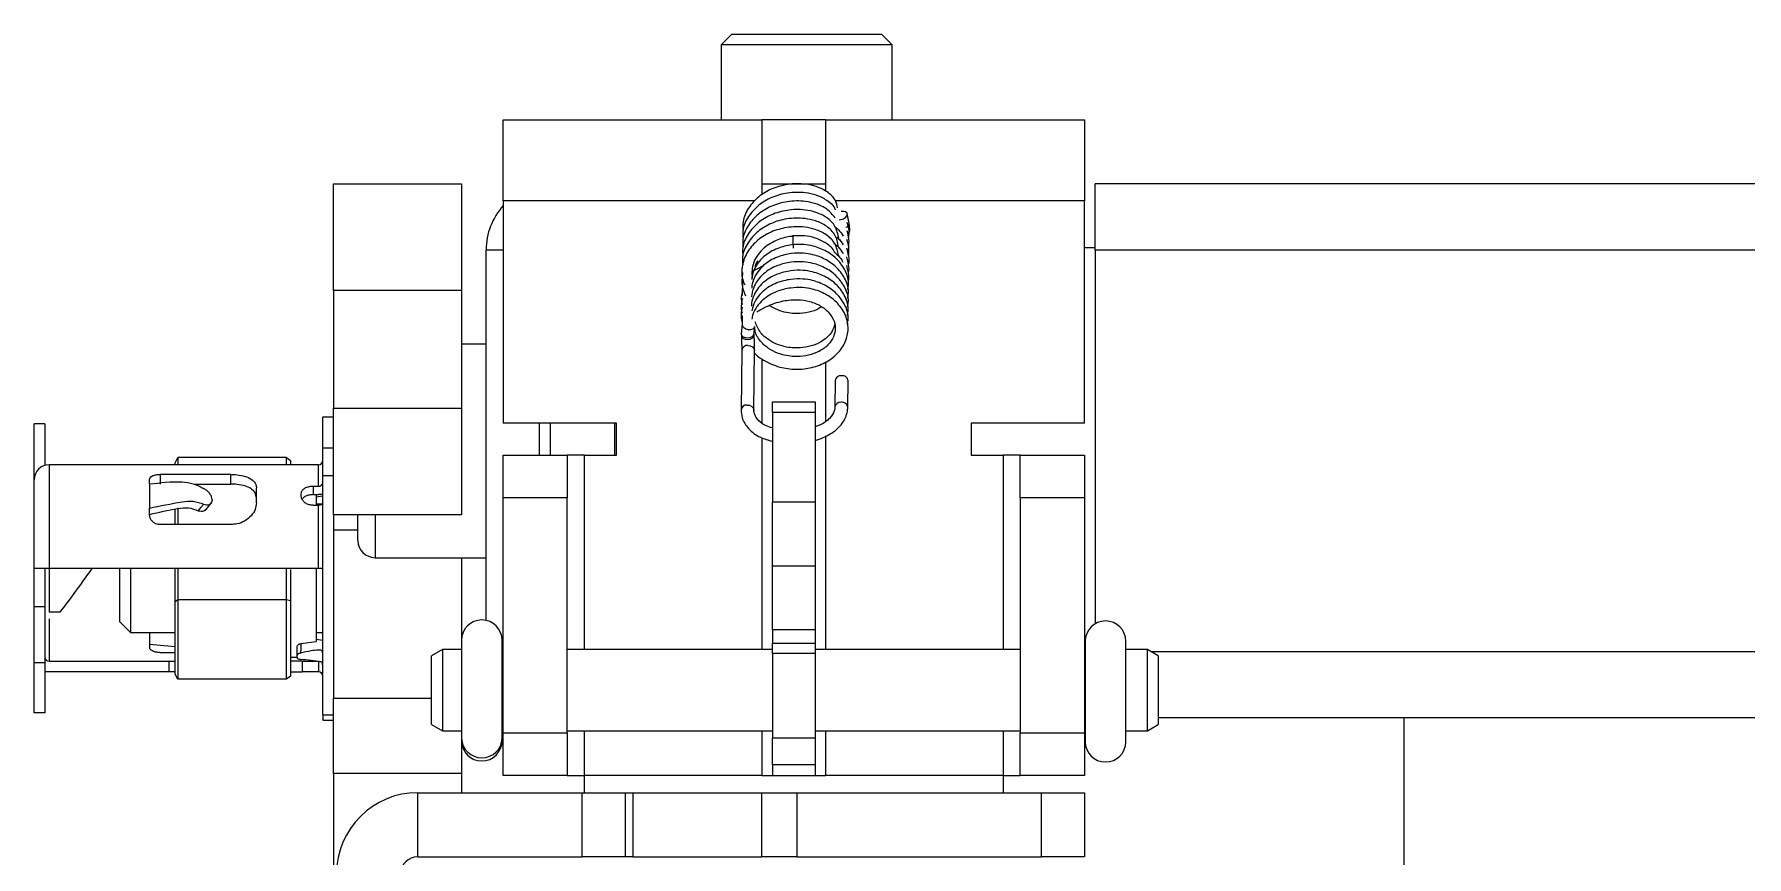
# Model space of a CAD drawing. Header units: millimetres. Extents: x -824 to 1032, y 378 to 1984.
# Drawn here: x -740.2 to -660, y 424 to 462.5 of the extents above; entities that cross this region are included whole.
import ezdxf

# ---------------------------------------------------------------- set-up
doc = ezdxf.new("R2010")
doc.units = ezdxf.units.MM

msp = doc.modelspace()

# ---------------------------------------------------------------- linework, layer by layer
at = {"color": 7, "linetype": 'Continuous', "lineweight": 25}
for p, q in [((-707.53, 462.462), (-708.03, 461.962)), ((-708.03, 461.962), (-708.03, 458.462)), ((-703.682, 461.962), (-708.03, 461.962)), ((-707.53, 462.462), (-703.726, 462.462)), ((-703.726, 462.462), (-700.53, 462.462)), ((-700.03, 461.962), (-703.682, 461.962)), ((-700.03, 461.962), (-700.53, 462.462)), ((-700.03, 458.462), (-700.03, 461.962)), ((-718.23, 458.462), (-706.13, 458.462)), ((-718.23, 454.662), (-718.23, 458.462)), ((-706.13, 458.462), (-706.13, 454.943)), ((-703.13, 458.462), (-706.13, 458.462)), ((-703.13, 458.462), (-691.03, 458.462)), ((-703.13, 455.12), (-703.13, 458.462)), ((-691.03, 458.462), (-691.03, 454.662)), ((-726.18, 455.462), (-720.18, 455.462)), ((-726.18, 450.462), (-726.18, 455.462)), ((-720.18, 455.462), (-720.18, 450.462)), ((-706.13, 455.462), (-703.13, 455.462)), ((-690.53, 452.362), (-690.53, 455.462)), ((-61.53, 455.462), (-690.53, 455.462)), ((-718.23, 454.662), (-718.23, 444.262)), ((-691.03, 444.262), (-691.03, 454.662)), ((-702.036, 453.604), (-702.131, 454.073)), ((-702.031, 453.526), (-702.036, 453.604)), ((-719.03, 435.025), (-719.03, 452.362)), ((-690.53, 452.462), (-691.03, 452.462)), ((-690.53, 452.362), (-690.53, 434.864)), ((-706.572, 451.361), (-706.054, 451.642)), ((-726.18, 450.462), (-726.18, 444.962)), ((-720.18, 450.462), (-720.18, 444.962)), ((-707.029, 450.903), (-707.042, 450.226)), ((-707.05, 448.901), (-707.091, 448.425)), ((-707.047, 449.291), (-707.054, 448.889)), ((-707.091, 448.425), (-707.086, 448.347)), ((-706.492, 448.459), (-706.465, 448.766)), ((-706.487, 448.38), (-706.492, 448.459)), ((-719.03, 447.962), (-720.18, 447.962)), ((-707.068, 447.665), (-707.101, 444.875)), ((-706.501, 444.868), (-706.468, 447.658)), ((-706.13, 447.275), (-706.13, 444.287)), ((-703.13, 444.36), (-703.13, 447.123)), ((-702.691, 446.247), (-702.705, 445.007)), ((-702.105, 445), (-702.091, 446.24)), ((-726.18, 439.962), (-726.18, 444.962)), ((-720.18, 444.962), (-720.18, 439.962)), ((-705.63, 445.262), (-703.63, 445.262)), ((-705.63, 444.762), (-705.63, 445.262)), ((-703.63, 445.262), (-703.63, 444.762)), ((-702.704, 445.019), (-702.705, 445.007)), ((-739.68, 444.22), (-740.18, 444.22)), ((-740.18, 441.612), (-740.18, 444.22)), ((-739.68, 444.22), (-739.68, 442.283)), ((-726.68, 444.562), (-726.18, 444.562)), ((-726.68, 443.095), (-726.68, 444.562)), ((-712.93, 444.262), (-718.23, 444.262)), ((-716.53, 442.762), (-716.53, 444.262)), ((-716.03, 444.262), (-716.03, 442.762)), ((-713.03, 444.262), (-713.03, 442.762)), ((-712.93, 442.762), (-712.93, 444.262)), ((-705.63, 444.762), (-705.63, 440.578)), ((-703.63, 444.762), (-703.63, 440.578)), ((-691.03, 444.262), (-696.33, 444.262)), ((-696.33, 444.262), (-696.33, 442.762)), ((-706.13, 443.577), (-706.13, 433.662)), ((-703.13, 433.662), (-703.13, 443.661)), ((-733.58, 442.408), (-733.464, 442.655)), ((-733.464, 442.655), (-733.464, 442.312)), ((-728.38, 442.655), (-733.464, 442.655)), ((-728.38, 442.312), (-728.38, 442.655)), ((-728.38, 442.655), (-728.18, 442.513)), ((-728.18, 442.513), (-728.18, 442.312)), ((-726.68, 441.785), (-726.68, 443.095)), ((-726.18, 443.095), (-726.68, 443.095)), ((-718.23, 442.762), (-715.23, 442.762)), ((-718.23, 440.762), (-718.23, 442.762)), ((-715.23, 442.762), (-715.23, 440.762)), ((-714.43, 442.762), (-715.23, 442.762)), ((-714.43, 442.762), (-712.93, 442.762)), ((-696.33, 442.762), (-694.83, 442.762)), ((-694.03, 442.762), (-694.83, 442.762)), ((-694.03, 442.762), (-691.03, 442.762)), ((-694.03, 440.762), (-694.03, 442.762)), ((-691.03, 442.762), (-691.03, 440.762)), ((-733.88, 442.312), (-739.48, 442.312)), ((-730.98, 441.858), (-734.28, 441.858)), ((-726.88, 442.312), (-733.88, 442.312)), ((-733.58, 442.312), (-733.58, 442.408)), ((-726.68, 430.604), (-726.68, 441.785)), ((-726.18, 441.785), (-726.68, 441.785)), ((-740.18, 437.462), (-740.18, 441.612)), ((-734.78, 441.411), (-734.78, 441.623)), ((-734.78, 441.411), (-734.78, 440.279)), ((-732.699, 441.405), (-730.98, 441.405)), ((-729.78, 440.536), (-729.78, 441.214)), ((-727.68, 440.832), (-727.68, 440.951)), ((-727.13, 441.31), (-726.88, 441.31)), ((-727.13, 440.914), (-726.88, 440.914)), ((-726.98, 440.914), (-726.98, 440.415)), ((-726.68, 440.839), (-726.98, 440.796)), ((-734.78, 439.954), (-734.78, 440.279)), ((-733.58, 439.512), (-733.58, 440.241)), ((-733.464, 440.302), (-733.464, 439.512)), ((-732.17, 440.18), (-732.132, 440.226)), ((-732.129, 440.224), (-731.897, 440.518)), ((-731.853, 440.684), (-731.853, 440.655)), ((-727.13, 440.415), (-726.88, 440.415)), ((-726.721, 440.462), (-726.98, 440.462)), ((-718.23, 429.762), (-718.23, 440.762)), ((-715.23, 429.762), (-715.23, 440.762)), ((-705.63, 437.578), (-705.63, 440.578)), ((-703.63, 440.578), (-703.63, 437.578)), ((-694.03, 440.762), (-694.03, 429.762)), ((-691.03, 440.762), (-691.03, 429.762)), ((-730.98, 439.512), (-734.28, 439.512)), ((-720.18, 439.962), (-726.18, 439.962)), ((-726.18, 439.962), (-726.18, 439.25)), ((-726.18, 439.25), (-726.18, 431.392)), ((-725.03, 438.762), (-725.03, 439.962)), ((-724.23, 437.962), (-719.03, 437.962)), ((-720.18, 437.962), (-720.18, 434.158)), ((-739.48, 437.462), (-740.18, 437.462)), ((-740.18, 435.656), (-740.18, 437.462)), ((-739.68, 437.462), (-739.68, 435.656)), ((-737.48, 437.462), (-739.48, 437.462)), ((-726.88, 437.462), (-737.48, 437.462)), ((-736.18, 434.962), (-736.18, 437.462)), ((-735.68, 437.462), (-735.68, 434.462)), ((-733.551, 437.462), (-733.58, 437.434)), ((-733.58, 435.894), (-733.58, 437.434)), ((-733.464, 437.462), (-733.464, 435.994)), ((-728.38, 435.994), (-728.38, 437.462)), ((-728.18, 437.416), (-728.18, 435.936)), ((-726.98, 437.462), (-726.98, 434.04)), ((-726.68, 437.462), (-726.88, 437.462)), ((-705.63, 437.578), (-703.63, 437.578)), ((-705.63, 434.578), (-705.63, 437.578)), ((-703.63, 437.578), (-703.63, 434.578)), ((-739.68, 435.656), (-740.18, 435.656)), ((-740.18, 433.046), (-740.18, 435.656)), ((-739.68, 435.656), (-739.68, 433.046)), ((-738.98, 435.413), (-739.48, 435.413)), ((-733.464, 435.994), (-733.58, 435.894)), ((-733.58, 432.516), (-733.58, 435.894)), ((-733.464, 435.994), (-733.464, 432.27)), ((-728.38, 435.994), (-733.464, 435.994)), ((-728.38, 432.27), (-728.38, 435.994)), ((-728.18, 435.936), (-728.38, 435.994)), ((-728.18, 435.936), (-728.18, 432.412)), ((-736.18, 434.962), (-735.68, 434.462)), ((-735.68, 434.462), (-733.58, 434.462)), ((-734.78, 434.462), (-734.78, 433.921)), ((-726.98, 434.462), (-726.68, 434.462)), ((-705.63, 434.578), (-705.63, 433.961)), ((-703.63, 434.578), (-703.63, 433.961)), ((-734.78, 433.921), (-734.78, 433.757)), ((-734.78, 433.921), (-733.58, 433.803)), ((-727.694, 433.939), (-726.98, 434.04)), ((-726.68, 434.086), (-726.98, 434.129)), ((-721.08, 433.662), (-721.58, 433.374)), ((-720.182, 433.662), (-721.08, 433.662)), ((-721.08, 433.662), (-721.08, 429.862)), ((-720.182, 434.097), (-720.182, 429.506)), ((-718.282, 429.506), (-718.282, 434.097)), ((-718.23, 433.662), (-718.282, 433.662)), ((-705.63, 433.662), (-715.23, 433.662)), ((-705.63, 433.478), (-705.63, 433.961)), ((-703.63, 433.961), (-703.63, 433.478)), ((-694.03, 433.662), (-703.63, 433.662)), ((-690.992, 433.662), (-691.03, 433.662)), ((-690.992, 434.049), (-690.992, 429.349)), ((-689.092, 429.349), (-689.092, 434.049)), ((-688.08, 433.662), (-689.092, 433.662)), ((-687.58, 433.374), (-688.08, 433.662)), ((-688.08, 431.762), (-688.08, 433.662)), ((-740.18, 430.705), (-740.18, 433.046)), ((-739.68, 433.046), (-740.18, 433.046)), ((-739.68, 433.046), (-739.68, 430.705)), ((-739.48, 433.112), (-733.88, 433.112)), ((-734.28, 433.52), (-733.58, 433.52)), ((-733.88, 433.112), (-733.88, 432.612)), ((-733.88, 433.112), (-733.58, 433.112)), ((-728.18, 433.312), (-727.88, 433.312)), ((-727.63, 433.112), (-728.18, 433.112)), ((-727.88, 433.3), (-727.88, 433.375)), ((-727.63, 433.112), (-726.88, 433.112)), ((-726.88, 433.112), (-726.88, 432.612)), ((-721.58, 430.151), (-721.58, 433.374)), ((-705.63, 433.478), (-705.63, 429.536)), ((-703.63, 433.478), (-703.63, 429.536)), ((-687.58, 433.374), (-687.58, 431.762)), ((-733.88, 432.612), (-739.48, 432.612)), ((-733.58, 432.612), (-733.88, 432.612)), ((-733.464, 432.27), (-733.58, 432.516)), ((-728.38, 432.27), (-733.464, 432.27)), ((-728.18, 432.412), (-728.38, 432.27)), ((-728.18, 432.612), (-727.63, 432.612)), ((-726.88, 432.612), (-727.63, 432.612)), ((-726.18, 427.856), (-726.18, 431.392)), ((-688.08, 429.862), (-688.08, 431.762)), ((-687.58, 431.762), (-687.58, 430.151)), ((-739.68, 430.705), (-740.18, 430.705)), ((-726.68, 430.604), (-726.18, 430.604)), ((-726.68, 430.604), (-726.68, 430.362)), ((-64.38, 430.462), (-687.58, 430.462)), ((-676.08, 430.462), (-676.08, 417.062)), ((-726.68, 430.362), (-726.18, 430.362)), ((-721.58, 430.151), (-721.08, 429.862)), ((-721.08, 429.862), (-720.182, 429.862)), ((-718.282, 429.862), (-718.23, 429.862)), ((-718.23, 427.762), (-718.23, 429.762)), ((-715.23, 429.862), (-705.63, 429.862)), ((-715.23, 429.762), (-715.23, 427.762)), ((-706.13, 429.862), (-706.13, 427.762)), ((-703.63, 429.862), (-694.03, 429.862)), ((-703.13, 427.762), (-703.13, 429.862)), ((-694.03, 427.762), (-694.03, 429.762)), ((-691.03, 429.862), (-690.992, 429.862)), ((-691.03, 429.762), (-691.03, 427.762)), ((-689.092, 429.862), (-688.08, 429.862)), ((-688.08, 429.862), (-687.58, 430.151)), ((-720.182, 429.506), (-720.182, 429.397)), ((-720.18, 429.336), (-720.18, 427.856)), ((-718.282, 429.397), (-718.282, 429.506)), ((-705.63, 429.536), (-703.63, 429.536)), ((-705.63, 428.262), (-705.63, 429.536)), ((-703.63, 429.536), (-703.63, 428.262)), ((-703.63, 428.262), (-705.63, 428.262)), ((-705.63, 428.262), (-705.63, 427.762)), ((-703.63, 428.262), (-703.63, 427.762)), ((-726.18, 427.856), (-726.18, 423.239)), ((-720.18, 427.856), (-720.18, 426.962)), ((-715.23, 427.762), (-718.23, 427.762)), ((-715.23, 427.762), (-714.43, 427.762)), ((-714.43, 426.962), (-714.43, 427.762)), ((-706.13, 427.762), (-705.63, 427.762)), ((-705.63, 427.762), (-703.63, 427.762)), ((-703.63, 427.762), (-703.13, 427.762)), ((-694.83, 427.762), (-694.83, 426.962)), ((-694.83, 427.762), (-694.03, 427.762)), ((-691.03, 427.762), (-694.03, 427.762)), ((-722.23, 426.962), (-714.53, 426.962)), ((-714.53, 426.962), (-712.53, 426.962)), ((-712.53, 426.962), (-712.53, 423.962)), ((-712.53, 426.962), (-712.168, 426.962)), ((-712.168, 426.962), (-706.127, 426.962)), ((-706.127, 426.962), (-704.489, 426.962)), ((-704.489, 426.962), (-693.03, 426.962)), ((-693.03, 426.962), (-691.03, 426.962)), ((-691.03, 426.962), (-691.03, 423.962)), ((-722.23, 423.962), (-714.53, 423.962)), ((-712.53, 423.962), (-714.53, 423.962)), ((-712.168, 423.962), (-712.53, 423.962)), ((-712.168, 423.962), (-706.127, 423.962)), ((-704.489, 423.962), (-706.127, 423.962)), ((-704.489, 423.962), (-693.03, 423.962)), ((-691.03, 423.962), (-693.03, 423.962))]:
    msp.add_line(p, q, dxfattribs=at)
at = {"color": 8, "linetype": 'Continuous', "lineweight": 18}
for p, q in [((-706.443, 454.662), (-718.23, 454.662)), ((-691.03, 454.662), (-702.68, 454.662)), ((-718.23, 452.362), (-719.03, 452.362)), ((-61.53, 452.362), (-690.53, 452.362)), ((-720.18, 450.462), (-726.18, 450.462)), ((-726.18, 444.962), (-720.18, 444.962)), ((-703.63, 444.762), (-705.63, 444.762)), ((-714.43, 433.662), (-714.43, 442.762)), ((-694.83, 442.762), (-694.83, 433.662)), ((-739.48, 442.312), (-739.48, 437.462)), ((-734.28, 441.858), (-734.28, 441.405)), ((-730.98, 441.405), (-730.98, 441.858)), ((-726.88, 441.31), (-726.88, 442.312)), ((-727.13, 441.31), (-727.13, 440.914)), ((-726.88, 437.462), (-726.88, 440.415)), ((-715.23, 440.762), (-718.23, 440.762)), ((-705.63, 440.578), (-703.63, 440.578)), ((-691.03, 440.762), (-694.03, 440.762)), ((-725.03, 439.25), (-726.18, 439.25)), ((-724.23, 439.962), (-724.23, 437.962)), ((-739.48, 435.103), (-739.48, 433.112)), ((-703.63, 434.578), (-705.63, 434.578)), ((-705.63, 433.961), (-703.63, 433.961)), ((-727.63, 432.612), (-727.63, 433.112)), ((-703.63, 433.478), (-705.63, 433.478)), ((-64.053, 433.562), (-687.907, 433.562)), ((-726.18, 431.392), (-721.58, 431.392)), ((-718.23, 429.762), (-715.23, 429.762)), ((-714.43, 427.762), (-714.43, 429.862)), ((-694.83, 429.862), (-694.83, 427.762)), ((-694.03, 429.762), (-691.03, 429.762)), ((-720.18, 427.856), (-726.18, 427.856)), ((-706.13, 427.762), (-714.43, 427.762)), ((-694.83, 427.762), (-703.13, 427.762)), ((-722.23, 423.962), (-722.23, 426.962)), ((-714.53, 423.962), (-714.53, 426.962)), ((-712.168, 426.962), (-712.168, 423.962)), ((-706.127, 423.962), (-706.127, 426.962)), ((-704.489, 426.962), (-704.489, 423.962)), ((-693.03, 423.962), (-693.03, 426.962))]:
    msp.add_line(p, q, dxfattribs=at)
at = {"color": 7, "linetype": 'Continuous', "lineweight": 25, "flags": 128}
for points in [[(-702.504, 453.78), (-702.416, 453.788), (-702.306, 453.826), (-702.211, 453.886), (-702.148, 453.959), (-702.125, 454.035), (-702.146, 454.102), (-702.208, 454.149), (-702.302, 454.169), (-702.412, 454.16), (-702.412, 454.16)], [(-726.68, 440.937), (-726.743, 440.924), (-726.88, 440.914)], [(-726.68, 440.537), (-726.684, 440.513), (-726.695, 440.49), (-726.714, 440.469), (-726.738, 440.451), (-726.769, 440.435), (-726.803, 440.424), (-726.841, 440.417), (-726.88, 440.415)], [(-739.48, 432.612), (-739.616, 432.626), (-739.68, 432.642)]]:
    msp.add_lwpolyline(points, dxfattribs=at)
at = {"color": 8, "linetype": 'Continuous', "lineweight": 18, "flags": 128}
for points in [[(-707.091, 448.425), (-707.069, 448.362), (-707.005, 448.304), (-706.908, 448.267), (-706.793, 448.256)], [(-707.086, 448.347), (-707.064, 448.284), (-707, 448.226), (-706.903, 448.188), (-706.789, 448.177)], [(-706.793, 448.256), (-706.678, 448.273), (-706.581, 448.317), (-706.515, 448.379), (-706.491, 448.451), (-706.491, 448.458)], [(-706.789, 448.177), (-706.674, 448.195), (-706.576, 448.238), (-706.511, 448.301), (-706.487, 448.372), (-706.487, 448.38)], [(-706.782, 447.897), (-706.666, 447.882), (-706.566, 447.834), (-706.497, 447.76), (-706.469, 447.67), (-706.468, 447.658)], [(-706.814, 445.107), (-706.698, 445.093), (-706.598, 445.045), (-706.529, 444.97), (-706.501, 444.881), (-706.501, 444.871)]]:
    msp.add_lwpolyline(points, dxfattribs=at)
at = {"color": 7, "linetype": 'Continuous', "lineweight": 25}
for centre, radius, start, end in [((-715.93, 452.362), 3.1, 137.89655, 180), ((-703.623, 452.622), 1.046, 179.97298, 189.73536), ((-702.425, 446.211), 0.269, 85.56913, 172.30264), ((-702.362, 446.208), 0.273, 6.61508, 98.74019), ((-726.88, 442.512), 0.2, 270, 0), ((-739.48, 441.612), 0.7, 90, 180), ((-726.861, 441.492), 0.183, 264.18756, 352.66613), ((-724.23, 438.762), 0.8, 180, 270), ((-726.779, 434.381), 0.0996, 3.92792, 54.46683), ((-719.232, 434.097), 0.95, 0, 180), ((-690.042, 434.049), 0.95, 0, 180), ((-739.48, 433.312), 0.2, 180, 270), ((-726.88, 432.412), 0.2, 360, 90), ((-719.232, 429.397), 0.95, 180, 0), ((-690.042, 429.349), 0.95, 180, 0), ((-722.23, 423.162), 3.8, 90, 180), ((-722.23, 423.162), 0.8, 90, 180)]:
    msp.add_arc(centre, radius, start, end, dxfattribs=at)
at = {"color": 8, "linetype": 'Continuous', "lineweight": 18}
for centre, radius, start, end in [((-698.88, 452.927), 5.797, 179.23853, 183.01816), ((-702.229, 453.618), 0.194, 281.16678, 355.78028), ((-702.178, 453.523), 0.147, 305.37952, 0.99151), ((-706.802, 447.629), 0.269, 85.56913, 172.30264), ((-706.835, 444.839), 0.269, 85.57069, 172.28471), ((-702.438, 444.968), 0.272, 85.84851, 169.10635), ((-702.377, 444.968), 0.273, 6.62516, 98.73922), ((-719.253, 429.528), 0.929, 181.38421, 271.32035), ((-719.21, 429.528), 0.929, 268.67965, 358.61579)]:
    msp.add_arc(centre, radius, start, end, dxfattribs=at)
at = {"color": 7, "linetype": 'Continuous', "lineweight": 25}
for points, knots in [([(-702.584, 454.344), (-702.608, 454.455), (-702.673, 454.748), (-703.036, 455.09), (-703.535, 455.34), (-704.166, 455.478), (-704.897, 455.468), (-705.661, 455.255), (-706.304, 454.874), (-706.779, 454.34), (-707.034, 453.784), (-707.012, 453.423), (-707.004, 453.291)], [0, 0, 0, 0, 0.063333, 0.16851, 0.262688, 0.342003, 0.46736, 0.58109, 0.694609, 0.810179, 0.930447, 1, 1, 1, 1]), ([(-702.699, 453.869), (-702.816, 454.016), (-703.039, 454.296), (-703.557, 454.535), (-704.184, 454.674), (-704.917, 454.661), (-705.679, 454.446), (-706.321, 454.063), (-706.793, 453.526), (-707.045, 452.971), (-707.022, 452.612), (-707.013, 452.482)], [0, 0, 0, 0, 0.111414, 0.212113, 0.296936, 0.431116, 0.552769, 0.67412, 0.797839, 0.926514, 1, 1, 1, 1]), ([(-702.681, 454.241), (-702.683, 454.249), (-702.738, 454.435), (-703.054, 454.685), (-703.542, 454.939), (-704.177, 455.075), (-704.907, 455.065), (-705.67, 454.85), (-706.313, 454.469), (-706.784, 453.933), (-707.033, 453.402), (-707.014, 453.068), (-707.009, 452.962)], [0, 0, 0, 0, 0.0049932, 0.1184, 0.2199179, 0.3054222, 0.4406214, 0.56324, 0.6855922, 0.8102433, 0.9399247, 1, 1, 1, 1]), ([(-702.534, 452.506), (-702.574, 452.7), (-702.653, 453.08), (-703.066, 453.489), (-703.573, 453.733), (-704.205, 453.868), (-704.937, 453.854), (-705.698, 453.636), (-706.338, 453.251), (-706.807, 452.713), (-707.056, 452.158), (-707.031, 451.801), (-707.022, 451.672)], [0, 0, 0, 0, 0.105884, 0.20648, 0.296453, 0.37226, 0.492276, 0.601015, 0.709415, 0.82009, 0.935131, 1, 1, 1, 1]), ([(-702.529, 452.909), (-702.569, 453.102), (-702.646, 453.48), (-703.058, 453.889), (-703.563, 454.135), (-704.195, 454.271), (-704.927, 454.257), (-705.689, 454.041), (-706.329, 453.657), (-706.8, 453.12), (-707.05, 452.565), (-707.026, 452.207), (-707.018, 452.077)], [0, 0, 0, 0, 0.105289, 0.2059031, 0.2959174, 0.3717502, 0.4917577, 0.6005253, 0.7089885, 0.8196473, 0.9347057, 1, 1, 1, 1]), ([(-702.056, 452.962), (-702.047, 453.066), (-702.026, 453.299), (-702.094, 453.529), (-702.132, 453.658)], [0, 0, 0, 0, 0.443375, 1, 1, 1, 1]), ([(-702.538, 452.103), (-702.579, 452.299), (-702.66, 452.679), (-703.075, 453.088), (-703.582, 453.332), (-704.214, 453.466), (-704.946, 453.45), (-705.708, 453.231), (-706.343, 452.845), (-706.823, 452.306), (-707.065, 451.662), (-707.094, 451.105), (-706.96, 450.813), (-706.923, 450.731)], [0, 0, 0, 0, 0.097442, 0.1894846, 0.271783, 0.341134, 0.4509722, 0.5504561, 0.6495996, 0.7508968, 0.8561583, 0.9597496, 1, 1, 1, 1]), ([(-704.677, 453.006), (-704.693, 453.005), (-704.931, 452.988), (-705.416, 452.858), (-705.962, 452.547), (-706.325, 452.154), (-706.522, 451.789), (-706.605, 451.4), (-706.587, 451.176), (-706.578, 451.062)], [0, 0, 0, 0, 0.015165, 0.21726, 0.450342, 0.58255, 0.720623, 0.859229, 1, 1, 1, 1]), ([(-702.717, 452.242), (-702.72, 452.249), (-702.777, 452.434), (-703.096, 452.683), (-703.588, 452.929), (-704.13, 453.052), (-704.491, 453.032), (-704.674, 453.021)], [0, 0, 0, 0, 0.01249, 0.301593, 0.560015, 0.777814, 1, 1, 1, 1]), ([(-702.681, 453.429), (-702.632, 453.389), (-702.479, 453.263), (-702.383, 453.112), (-702.318, 453.009)], [0, 0, 0, 0, 0.318089, 1, 1, 1, 1]), ([(-702.612, 452.962), (-702.59, 452.944), (-702.464, 452.838), (-702.386, 452.711), (-702.322, 452.607)], [0, 0, 0, 0, 0.174816, 1, 1, 1, 1]), ([(-702.066, 452.097), (-702.055, 452.223), (-702.032, 452.475), (-702.105, 452.726), (-702.141, 452.852)], [0, 0, 0, 0, 0.497485, 1, 1, 1, 1]), ([(-702.062, 452.5), (-702.05, 452.624), (-702.027, 452.877), (-702.1, 453.127), (-702.136, 453.255)], [0, 0, 0, 0, 0.492215, 1, 1, 1, 1]), ([(-702.049, 453.173), (-702.044, 453.182), (-702.03, 453.205), (-702.019, 453.242), (-702.012, 453.276), (-702.008, 453.307), (-702.005, 453.335), (-702.005, 453.366), (-702.005, 453.38)], [0, 0, 0, 0, 0.097418, 0.258661, 0.384306, 0.517978, 0.767153, 1, 1, 1, 1]), ([(-702.02, 453.384), (-702.02, 453.384), (-702.02, 453.384), (-702.022, 453.405), (-702.026, 453.449), (-702.029, 453.5), (-702.031, 453.526)], [0, 0, 0, 0, 0.09133, 0.306343, 0.65458, 1, 1, 1, 1]), ([(-702.114, 450.105), (-702.096, 450.185), (-702.031, 450.475), (-702.185, 450.978), (-702.554, 451.517), (-703.095, 451.918), (-703.655, 452.141), (-704.21, 452.231), (-704.777, 452.214), (-705.436, 452.054), (-705.98, 451.736), (-706.342, 451.342), (-706.532, 450.979), (-706.604, 450.704), (-706.599, 450.582), (-706.598, 450.574)], [0, 0, 0, 0, 0.042773, 0.154687, 0.264374, 0.363222, 0.46079, 0.525858, 0.60643, 0.699498, 0.806987, 0.867935, 0.931565, 0.995417, 1, 1, 1, 1]), ([(-702.11, 450.507), (-702.092, 450.586), (-702.026, 450.875), (-702.179, 451.377), (-702.546, 451.917), (-703.086, 452.319), (-703.646, 452.543), (-704.2, 452.633), (-704.767, 452.617), (-705.426, 452.459), (-705.971, 452.141), (-706.334, 451.748), (-706.525, 451.385), (-706.597, 451.109), (-706.593, 450.985), (-706.592, 450.975)], [0, 0, 0, 0, 0.042308, 0.15415, 0.2638, 0.362621, 0.46011, 0.525142, 0.605685, 0.698744, 0.806146, 0.867056, 0.930656, 0.994491, 1, 1, 1, 1]), ([(-702.752, 452.678), (-702.683, 452.622), (-702.505, 452.48), (-702.394, 452.308), (-702.327, 452.204)], [0, 0, 0, 0, 0.391046, 1, 1, 1, 1]), ([(-702.717, 452.242), (-702.663, 452.198), (-702.5, 452.066), (-702.399, 451.907), (-702.332, 451.801)], [0, 0, 0, 0, 0.334031, 1, 1, 1, 1]), ([(-702.07, 451.694), (-702.07, 451.694), (-702.023, 451.815), (-702.053, 452.076), (-702.115, 452.325), (-702.146, 452.449)], [0, 0, 0, 0, 0.000172, 0.502667, 1, 1, 1, 1]), ([(-707.024, 451.306), (-707.055, 451.079), (-707.104, 450.708), (-706.949, 450.36), (-706.889, 450.225)], [0, 0, 0, 0, 0.612736, 1, 1, 1, 1]), ([(-702.124, 449.302), (-702.106, 449.384), (-702.041, 449.676), (-702.198, 450.18), (-702.57, 450.717), (-703.112, 451.117), (-703.674, 451.338), (-704.229, 451.426), (-704.796, 451.407), (-705.455, 451.245), (-705.997, 450.925), (-706.358, 450.53), (-706.547, 450.166), (-706.619, 449.88), (-706.611, 449.748), (-706.609, 449.73)], [0, 0, 0, 0, 0.043364, 0.154562, 0.263475, 0.361617, 0.458588, 0.523228, 0.603234, 0.695603, 0.802439, 0.862993, 0.926189, 0.989583, 1, 1, 1, 1]), ([(-702.119, 449.704), (-702.101, 449.785), (-702.036, 450.075), (-702.192, 450.579), (-702.562, 451.117), (-703.103, 451.518), (-703.665, 451.74), (-704.22, 451.828), (-704.787, 451.81), (-705.445, 451.65), (-705.988, 451.331), (-706.35, 450.936), (-706.539, 450.573), (-706.611, 450.299), (-706.605, 450.179), (-706.605, 450.173)], [0, 0, 0, 0, 0.043237, 0.155226, 0.264949, 0.363826, 0.461472, 0.526578, 0.607178, 0.700257, 0.807834, 0.868821, 0.932479, 0.996349, 1, 1, 1, 1]), ([(-706.432, 451.438), (-706.432, 451.524), (-706.432, 451.678), (-706.345, 451.815), (-706.307, 451.874)], [0, 0, 0, 0, 0.563743, 1, 1, 1, 1]), ([(-702.093, 450.857), (-702.088, 450.87), (-702.034, 451.004), (-702.061, 451.275), (-702.124, 451.522), (-702.155, 451.643)], [0, 0, 0, 0, 0.051584, 0.533192, 1, 1, 1, 1]), ([(-702.075, 451.293), (-702.075, 451.294), (-702.027, 451.415), (-702.058, 451.676), (-702.12, 451.923), (-702.15, 452.046)], [0, 0, 0, 0, 0.002516, 0.506423, 1, 1, 1, 1]), ([(-707.033, 450.5), (-707.08, 450.268), (-707.127, 450.034), (-707.044, 449.813), (-707.043, 449.811)], [0, 0, 0, 0, 0.987376, 1, 1, 1, 1]), ([(-706.47, 447.543), (-706.465, 447.537), (-706.359, 447.403), (-705.972, 447.149), (-705.329, 446.857), (-704.531, 446.752), (-703.769, 446.837), (-703.069, 447.111), (-702.505, 447.554), (-702.153, 448.128), (-702.049, 448.759), (-702.201, 449.38), (-702.587, 449.918), (-703.129, 450.316), (-703.693, 450.535), (-704.249, 450.621), (-704.816, 450.6), (-705.473, 450.437), (-706.017, 450.114), (-706.37, 449.72), (-706.549, 449.4), (-706.581, 449.201), (-706.593, 449.126)], [0, 0, 0, 0, 0.002052, 0.044802, 0.111657, 0.171853, 0.231635, 0.292253, 0.355355, 0.417763, 0.478389, 0.541427, 0.60313, 0.658728, 0.713717, 0.750355, 0.795682, 0.847989, 0.908576, 0.942903, 0.978714, 1, 1, 1, 1]), ([(-702.128, 448.901), (-702.11, 448.983), (-702.046, 449.276), (-702.204, 449.78), (-702.577, 450.317), (-703.121, 450.716), (-703.683, 450.937), (-704.239, 451.023), (-704.806, 451.003), (-705.464, 450.841), (-706.008, 450.519), (-706.363, 450.126), (-706.544, 449.8), (-706.577, 449.595), (-706.59, 449.515)], [0, 0, 0, 0, 0.04529, 0.16028, 0.272871, 0.374324, 0.474616, 0.541455, 0.624163, 0.719631, 0.830128, 0.892746, 0.958084, 1, 1, 1, 1]), ([(-707.043, 449.694), (-707.09, 449.46), (-707.137, 449.223), (-707.053, 449.001), (-707.052, 448.999)], [0, 0, 0, 0, 0.991326, 1, 1, 1, 1]), ([(-707.038, 450.097), (-707.085, 449.864), (-707.132, 449.628), (-707.048, 449.407), (-707.048, 449.405)], [0, 0, 0, 0, 0.989365, 1, 1, 1, 1]), ([(-706.366, 449.462), (-706.218, 449.549), (-705.847, 449.769), (-705.308, 449.956), (-704.793, 450.029), (-704.368, 450.046), (-703.873, 449.976), (-703.355, 449.758), (-702.955, 449.433), (-702.717, 449.035), (-702.664, 448.61), (-702.792, 448.192), (-703.095, 447.823), (-703.539, 447.55), (-704.062, 447.392), (-704.551, 447.361), (-705, 447.413), (-705.414, 447.532), (-705.846, 447.754), (-706.225, 448.107), (-706.458, 448.478), (-706.451, 448.718), (-706.45, 448.781)], [0, 0, 0, 0, 0.055596, 0.140078, 0.172952, 0.200821, 0.255696, 0.31011, 0.365013, 0.421726, 0.477431, 0.531435, 0.587776, 0.643286, 0.693678, 0.74371, 0.77672, 0.816999, 0.86302, 0.916065, 0.978165, 1, 1, 1, 1]), ([(-703.334, 449.707), (-703.408, 449.658), (-703.613, 449.521), (-704.061, 449.406), (-704.547, 449.375), (-704.995, 449.433), (-705.4, 449.546), (-705.642, 449.689), (-705.766, 449.762)], [0, 0, 0, 0, 0.11591, 0.322053, 0.527207, 0.662398, 0.82718, 1, 1, 1, 1]), ([(-707.045, 448.899), (-707.048, 448.892), (-707.06, 448.862), (-707.036, 448.8), (-706.974, 448.73), (-706.875, 448.672), (-706.798, 448.656), (-706.759, 448.647)], [0, 0, 0, 0, 0.077645, 0.308234, 0.538823, 0.769411, 1, 1, 1, 1]), ([(-702.729, 448.882), (-702.751, 448.788), (-702.807, 448.553), (-703.097, 448.225), (-703.537, 447.951), (-704.061, 447.794), (-704.55, 447.764), (-704.999, 447.817), (-705.414, 447.936), (-705.841, 448.159), (-706.241, 448.511), (-706.371, 448.829), (-706.441, 449)], [0, 0, 0, 0, 0.0768252, 0.1932734, 0.3079647, 0.4120796, 0.5155035, 0.5837224, 0.6669455, 0.7620095, 0.8716659, 1, 1, 1, 1]), ([(-707.086, 448.347), (-707.084, 448.294), (-707.078, 448.191), (-707.072, 448.004), (-707.069, 447.833), (-707.068, 447.722), (-707.068, 447.676), (-707.068, 447.665)], [0, 0, 0, 0, 0.24166, 0.475271, 0.711669, 0.92868, 1, 1, 1, 1]), ([(-706.759, 448.647), (-706.721, 448.644), (-706.643, 448.639), (-706.546, 448.667), (-706.48, 448.715), (-706.471, 448.758), (-706.467, 448.777)], [0, 0, 0, 0, 0.2628641, 0.5257283, 0.7885924, 1, 1, 1, 1]), ([(-706.468, 447.658), (-706.468, 447.705), (-706.468, 447.802), (-706.472, 447.999), (-706.478, 448.207), (-706.484, 448.322), (-706.487, 448.38)], [0, 0, 0, 0, 0.243086, 0.500781, 0.748307, 1, 1, 1, 1]), ([(-707.101, 444.875), (-707.091, 444.755), (-707.065, 444.441), (-706.77, 443.98), (-706.274, 443.59), (-705.826, 443.463), (-705.63, 443.407)], [0, 0, 0, 0, 0.178356, 0.465165, 0.765567, 1, 1, 1, 1]), ([(-705.63, 444.033), (-705.745, 444.07), (-706.058, 444.169), (-706.37, 444.452), (-706.493, 444.697), (-706.499, 444.835), (-706.501, 444.868)], [0, 0, 0, 0, 0.20072, 0.544447, 0.889913, 1, 1, 1, 1]), ([(-702.705, 445.007), (-702.711, 444.949), (-702.727, 444.783), (-702.922, 444.489), (-703.258, 444.213), (-703.543, 444.118), (-703.63, 444.089)], [0, 0, 0, 0, 0.186073, 0.531266, 0.856526, 1, 1, 1, 1]), ([(-703.63, 443.441), (-703.382, 443.534), (-702.862, 443.728), (-702.342, 444.217), (-702.126, 444.676), (-702.109, 444.935), (-702.105, 445)], [0, 0, 0, 0, 0.296749, 0.621112, 0.904633, 1, 1, 1, 1]), ([(-734.78, 441.623), (-734.774, 441.652), (-734.763, 441.708), (-734.678, 441.778), (-734.551, 441.829), (-734.411, 441.854), (-734.317, 441.857), (-734.28, 441.858)], [0, 0, 0, 0, 0.214373, 0.428779, 0.642592, 0.856666, 1, 1, 1, 1]), ([(-730.98, 441.858), (-730.845, 441.853), (-730.575, 441.841), (-730.216, 441.75), (-729.946, 441.601), (-729.801, 441.414), (-729.786, 441.273), (-729.78, 441.214)], [0, 0, 0, 0, 0.213238, 0.42649, 0.63916, 0.849598, 1, 1, 1, 1]), ([(-734.78, 441.411), (-734.281, 441.474), (-733.61, 441.559), (-732.716, 441.453), (-732.411, 441.281), (-732.256, 441.194)], [0, 0, 0, 0, 0.587693, 0.790818, 1, 1, 1, 1]), ([(-731.853, 440.684), (-731.857, 440.725), (-731.867, 440.808), (-731.942, 440.944), (-732.053, 441.068), (-732.166, 441.15), (-732.235, 441.184), (-732.256, 441.194)], [0, 0, 0, 0, 0.225883, 0.451767, 0.67765, 0.903524, 1, 1, 1, 1]), ([(-729.78, 440.745), (-729.792, 440.83), (-729.816, 441.001), (-730.015, 441.196), (-730.311, 441.328), (-730.65, 441.395), (-730.881, 441.402), (-730.98, 441.405)], [0, 0, 0, 0, 0.212376, 0.424979, 0.633479, 0.843609, 1, 1, 1, 1]), ([(-727.68, 440.951), (-727.674, 440.993), (-727.662, 441.078), (-727.568, 441.185), (-727.429, 441.264), (-727.274, 441.304), (-727.171, 441.309), (-727.13, 441.31)], [0, 0, 0, 0, 0.214305, 0.42865, 0.642279, 0.856223, 1, 1, 1, 1]), ([(-727.13, 440.415), (-727.192, 440.42), (-727.315, 440.429), (-727.48, 440.504), (-727.604, 440.612), (-727.67, 440.728), (-727.677, 440.802), (-727.68, 440.832)], [0, 0, 0, 0, 0.2143929, 0.4287887, 0.6430611, 0.8568545, 1, 1, 1, 1]), ([(-727.13, 440.914), (-727.192, 440.91), (-727.316, 440.903), (-727.478, 440.843), (-727.592, 440.77), (-727.624, 440.709), (-727.635, 440.687)], [0, 0, 0, 0, 0.28124, 0.562484, 0.843527, 1, 1, 1, 1]), ([(-734.78, 440.279), (-734.281, 440.387), (-733.61, 440.533), (-732.716, 440.644), (-732.411, 440.522), (-732.256, 440.461)], [0, 0, 0, 0, 0.587693, 0.790818, 1, 1, 1, 1]), ([(-734.78, 439.989), (-734.351, 440.086), (-733.759, 440.221), (-732.945, 440.335), (-732.654, 440.214), (-732.506, 440.154)], [0, 0, 0, 0, 0.56666, 0.780905, 1, 1, 1, 1]), ([(-732.17, 440.18), (-732.177, 440.175), (-732.212, 440.148), (-732.297, 440.122), (-732.411, 440.126), (-732.483, 440.147), (-732.506, 440.154)], [0, 0, 0, 0, 0.0886958, 0.4577393, 0.8266943, 1, 1, 1, 1]), ([(-732.256, 440.461), (-732.207, 440.449), (-732.11, 440.425), (-731.985, 440.445), (-731.895, 440.505), (-731.857, 440.583), (-731.853, 440.639), (-731.853, 440.655)], [0, 0, 0, 0, 0.225867, 0.451734, 0.677598, 0.903479, 1, 1, 1, 1]), ([(-729.78, 440.536), (-729.792, 440.43), (-729.817, 440.217), (-730.017, 439.911), (-730.315, 439.671), (-730.653, 439.533), (-730.883, 439.518), (-730.98, 439.512)], [0, 0, 0, 0, 0.212833, 0.42585, 0.635542, 0.846587, 1, 1, 1, 1]), ([(-734.28, 439.512), (-734.336, 439.517), (-734.448, 439.527), (-734.598, 439.605), (-734.711, 439.718), (-734.771, 439.842), (-734.777, 439.922), (-734.78, 439.954)], [0, 0, 0, 0, 0.214445, 0.428893, 0.643239, 0.857188, 1, 1, 1, 1]), ([(-739.48, 437.462), (-739.48, 437.068), (-739.48, 436.363), (-739.48, 435.703), (-739.48, 435.413)], [0, 0, 0, 0, 0.559866, 1, 1, 1, 1]), ([(-737.48, 437.462), (-737.76, 437.068), (-738.26, 436.363), (-738.76, 435.703), (-738.98, 435.413)], [0, 0, 0, 0, 0.559911, 1, 1, 1, 1]), ([(-734.28, 433.52), (-734.336, 433.522), (-734.448, 433.527), (-734.598, 433.564), (-734.711, 433.622), (-734.771, 433.69), (-734.777, 433.738), (-734.78, 433.757)], [0, 0, 0, 0, 0.214385, 0.428772, 0.643033, 0.856802, 1, 1, 1, 1]), ([(-727.88, 433.806), (-727.877, 433.82), (-727.872, 433.846), (-727.839, 433.882), (-727.812, 433.901), (-727.803, 433.907)], [0, 0, 0, 0, 0.404591, 0.809176, 1, 1, 1, 1]), ([(-727.88, 433.375), (-727.88, 433.402), (-727.88, 433.473), (-727.88, 433.587), (-727.88, 433.704), (-727.88, 433.776), (-727.88, 433.806)], [0, 0, 0, 0, 0.190015, 0.497902, 0.793065, 1, 1, 1, 1]), ([(-727.803, 433.907), (-727.79, 433.913), (-727.758, 433.928), (-727.718, 433.935), (-727.694, 433.939)], [0, 0, 0, 0, 0.40435, 1, 1, 1, 1]), ([(-726.68, 433.484), (-726.681, 433.503), (-726.683, 433.539), (-726.7, 433.586), (-726.738, 433.632), (-726.814, 433.634), (-726.975, 433.631), (-727.288, 433.598), (-727.557, 433.533), (-727.722, 433.494)], [0, 0, 0, 0, 0.052051, 0.100621, 0.143629, 0.208426, 0.277664, 0.558659, 1, 1, 1, 1]), ([(-727.722, 433.494), (-727.746, 433.486), (-727.795, 433.472), (-727.848, 433.437), (-727.876, 433.404), (-727.879, 433.383), (-727.88, 433.375)], [0, 0, 0, 0, 0.266331, 0.548449, 0.829136, 1, 1, 1, 1]), ([(-727.88, 433.3), (-727.877, 433.288), (-727.872, 433.262), (-727.832, 433.23), (-727.778, 433.21), (-727.737, 433.204), (-727.722, 433.202)], [0, 0, 0, 0, 0.266311, 0.549123, 0.829777, 1, 1, 1, 1]), ([(-726.987, 433.112), (-727.066, 433.122), (-727.317, 433.154), (-727.557, 433.182), (-727.722, 433.202)], [0, 0, 0, 0, 0.313457, 1, 1, 1, 1]), ([(-726.68, 432.925), (-726.681, 432.944), (-726.683, 432.98), (-726.7, 433.03), (-726.737, 433.079), (-726.807, 433.09), (-726.855, 433.096), (-726.88, 433.099)], [0, 0, 0, 0, 0.195302, 0.377541, 0.538909, 0.761383, 1, 1, 1, 1])]:
    msp.add_open_spline(points, degree=3, knots=knots, dxfattribs=at)
at = {"color": 8, "linetype": 'Continuous', "lineweight": 18}
for points, knots in [([(-732.506, 440.154), (-732.486, 440.179), (-732.444, 440.23), (-732.376, 440.312), (-732.314, 440.39), (-732.272, 440.441), (-732.256, 440.461)], [0, 0, 0, 0, 0.246022, 0.497638, 0.810556, 1, 1, 1, 1]), ([(-727.694, 433.939), (-727.695, 433.905), (-727.699, 433.828), (-727.706, 433.708), (-727.714, 433.593), (-727.72, 433.522), (-727.722, 433.494), (-727.722, 433.494)], [0, 0, 0, 0, 0.23003, 0.514952, 0.811013, 0.999883, 1, 1, 1, 1])]:
    msp.add_open_spline(points, degree=3, knots=knots, dxfattribs=at)

doc.saveas('drawing.dxf')
